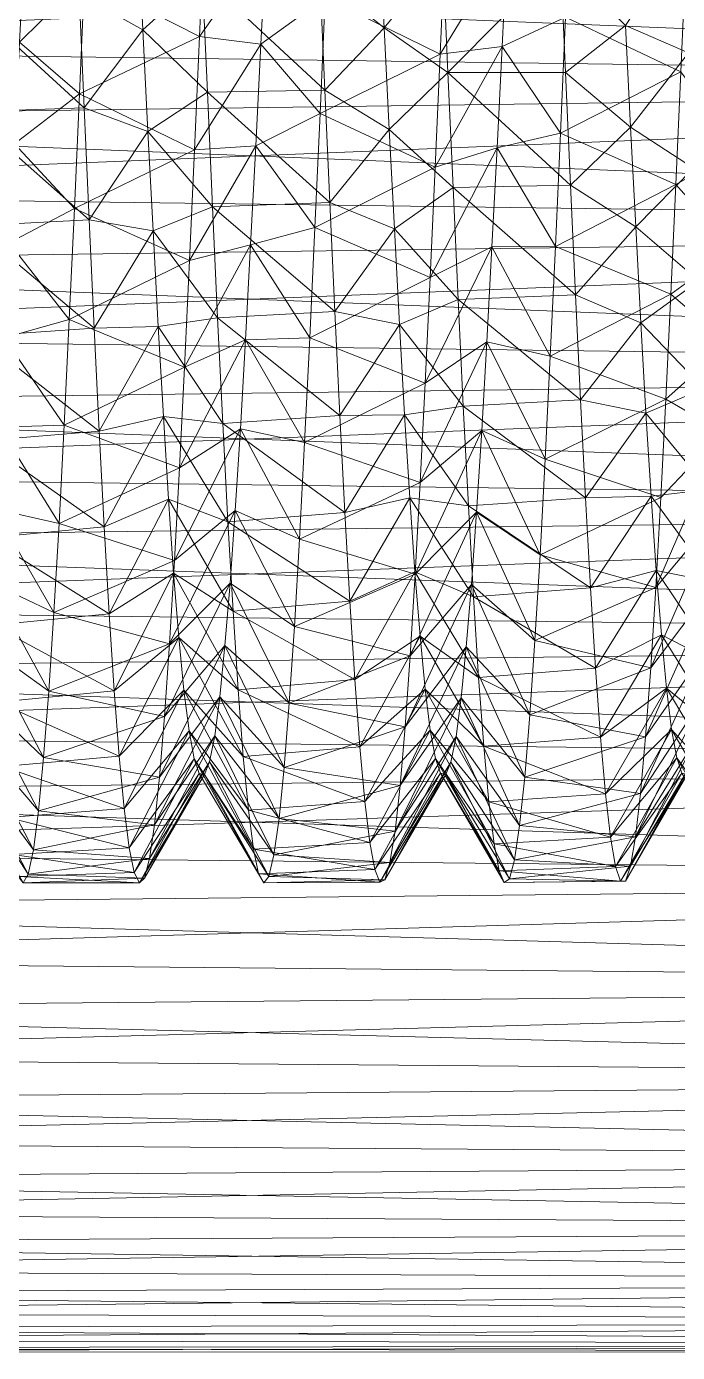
# Model space of a CAD drawing. Header units: millimetres. Extents: x -104 to 115, y -53 to 68.
# Drawn here: x 74.04 to 87.35, y -19.63 to 7.48 of the extents above; entities that cross this region are included whole.
import ezdxf

# ---------------------------------------------------------------- set-up
doc = ezdxf.new("R2010")
doc.units = ezdxf.units.MM

msp = doc.modelspace()

# ---------------------------------------------------------------- linework, layer by layer
at = {"color": 7, "lineweight": 0}
for points in [[(75.121, 8.137, -45.245), (76.317, 9.495, -42.962), (76.422, 7.41, -43.05), (75.121, 8.137, -45.245)], [(75.231, 8.468, -9.611), (77.581, 7.269, -9.606), (77.683, 9.592, -9.689), (75.231, 8.468, -9.611)], [(77.638, 8.506, -45.234), (76.422, 7.41, -43.05), (76.317, 9.495, -42.962), (77.638, 8.506, -45.234)], [(77.581, 7.269, -9.606), (78.941, 9.198, -11.855), (77.683, 9.592, -9.689), (77.581, 7.269, -9.606)], [(80.041, 8.498, -45.235), (81.251, 9.537, -42.957), (81.356, 7.452, -43.051), (80.041, 8.498, -45.235)], [(82.556, 8.908, -45.214), (81.356, 7.452, -43.051), (81.251, 9.537, -42.957), (82.556, 8.908, -45.214)], [(115.207, 9.278, -54.806), (60.36, 7.051, -54.837), (115.207, 6.309, -54.806), (115.207, 9.278, -54.806)], [(115.207, 6.309, -0.04), (60.36, 8.536, -0.01), (115.207, 9.278, -0.04), (115.207, 6.309, -0.04)], [(75.231, 8.468, -9.611), (74.007, 9.241, -11.859), (73.902, 7.154, -11.805), (75.231, 8.468, -9.611)], [(80.149, 8.066, -9.6), (82.501, 6.909, -9.62), (82.604, 9.232, -9.656), (80.149, 8.066, -9.6)], [(82.501, 6.909, -9.62), (83.875, 9.156, -11.852), (82.604, 9.232, -9.656), (82.501, 6.909, -9.62)], [(87.579, 6.936, -45.228), (86.29, 7.495, -43.052), (87.475, 9.309, -45.184), (87.579, 6.936, -45.228)], [(77.581, 7.269, -9.606), (78.836, 7.112, -11.807), (78.941, 9.198, -11.855), (77.581, 7.269, -9.606)], [(80.149, 8.066, -9.6), (78.941, 9.198, -11.855), (78.836, 7.112, -11.807), (80.149, 8.066, -9.6)], [(82.501, 6.909, -9.62), (83.77, 7.069, -11.809), (83.875, 9.156, -11.852), (82.501, 6.909, -9.62)], [(85.068, 7.664, -9.599), (83.875, 9.156, -11.852), (83.77, 7.069, -11.809), (85.068, 7.664, -9.599)], [(82.661, 6.535, -45.204), (81.356, 7.452, -43.051), (82.556, 8.908, -45.214), (82.661, 6.535, -45.204)], [(82.556, 8.908, -45.214), (84.961, 8.858, -45.217), (82.661, 6.535, -45.204), (82.556, 8.908, -45.214)], [(82.661, 6.535, -45.204), (84.961, 8.858, -45.217), (85.064, 6.534, -45.204), (82.661, 6.535, -45.204)], [(84.961, 8.858, -45.217), (86.29, 7.495, -43.052), (85.064, 6.534, -45.204), (84.961, 8.858, -45.217)], [(85.068, 7.664, -9.599), (87.422, 6.548, -9.642), (87.524, 8.872, -9.631), (85.068, 7.664, -9.599)], [(115.207, 6.309, -0.04), (60.36, 5.568, -0.09), (60.36, 8.536, -0.01), (115.207, 6.309, -0.04)], [(75.231, 8.468, -9.611), (73.902, 7.154, -11.805), (75.126, 6.097, -9.679), (75.231, 8.468, -9.611)], [(75.126, 6.097, -9.679), (77.581, 7.269, -9.606), (75.231, 8.468, -9.611), (75.126, 6.097, -9.679)], [(77.742, 6.134, -45.171), (76.422, 7.41, -43.05), (77.638, 8.506, -45.234), (77.742, 6.134, -45.171)], [(77.638, 8.506, -45.234), (80.041, 8.498, -45.235), (80.144, 6.174, -45.175), (77.638, 8.506, -45.234)], [(77.638, 8.506, -45.234), (80.144, 6.174, -45.175), (77.742, 6.134, -45.171), (77.638, 8.506, -45.234)], [(80.041, 8.498, -45.235), (81.356, 7.452, -43.051), (80.144, 6.174, -45.175), (80.041, 8.498, -45.235)], [(72.719, 8.104, -45.246), (75.121, 8.137, -45.245), (75.223, 5.815, -45.138), (72.719, 8.104, -45.246)], [(75.121, 8.137, -45.245), (76.422, 7.41, -43.05), (75.223, 5.815, -45.138), (75.121, 8.137, -45.245)], [(72.719, 8.104, -45.246), (75.223, 5.815, -45.138), (72.824, 5.735, -45.129), (72.719, 8.104, -45.246)], [(80.149, 8.066, -9.6), (78.836, 7.112, -11.807), (80.045, 5.697, -9.722), (80.149, 8.066, -9.6)], [(80.045, 5.697, -9.722), (82.501, 6.909, -9.62), (80.149, 8.066, -9.6), (80.045, 5.697, -9.722)], [(85.068, 7.664, -9.599), (83.77, 7.069, -11.809), (84.963, 5.298, -9.774), (85.068, 7.664, -9.599)], [(84.963, 5.298, -9.774), (87.422, 6.548, -9.642), (85.068, 7.664, -9.599), (84.963, 5.298, -9.774)], [(75.223, 5.815, -45.138), (76.422, 7.41, -43.05), (76.527, 5.331, -42.859), (75.223, 5.815, -45.138)], [(77.742, 6.134, -45.171), (76.527, 5.331, -42.859), (76.422, 7.41, -43.05), (77.742, 6.134, -45.171)], [(80.144, 6.174, -45.175), (81.356, 7.452, -43.051), (81.461, 5.373, -42.866), (80.144, 6.174, -45.175)], [(82.661, 6.535, -45.204), (81.461, 5.373, -42.866), (81.356, 7.452, -43.051), (82.661, 6.535, -45.204)], [(85.064, 6.534, -45.204), (86.29, 7.495, -43.052), (86.395, 5.415, -42.873), (85.064, 6.534, -45.204)], [(87.579, 6.936, -45.228), (86.395, 5.415, -42.873), (86.29, 7.495, -43.052), (87.579, 6.936, -45.228)], [(115.207, 6.309, -54.806), (60.36, 7.051, -54.837), (60.36, 4.091, -54.596), (115.207, 6.309, -54.806)], [(75.126, 6.097, -9.679), (73.902, 7.154, -11.805), (73.797, 5.079, -12.03), (75.126, 6.097, -9.679)], [(75.126, 6.097, -9.679), (77.478, 4.956, -9.826), (77.581, 7.269, -9.606), (75.126, 6.097, -9.679)], [(77.478, 4.956, -9.826), (78.836, 7.112, -11.807), (77.581, 7.269, -9.606), (77.478, 4.956, -9.826)], [(77.478, 4.956, -9.826), (78.731, 5.037, -12.037), (78.836, 7.112, -11.807), (77.478, 4.956, -9.826)], [(80.045, 5.697, -9.722), (78.836, 7.112, -11.807), (78.731, 5.037, -12.037), (80.045, 5.697, -9.722)], [(82.399, 4.6, -9.887), (83.666, 4.995, -12.045), (83.77, 7.069, -11.809), (82.399, 4.6, -9.887)], [(82.399, 4.6, -9.887), (83.77, 7.069, -11.809), (82.501, 6.909, -9.62), (82.399, 4.6, -9.887)], [(84.963, 5.298, -9.774), (83.77, 7.069, -11.809), (83.666, 4.995, -12.045), (84.963, 5.298, -9.774)], [(80.045, 5.697, -9.722), (82.399, 4.6, -9.887), (82.501, 6.909, -9.62), (80.045, 5.697, -9.722)], [(87.684, 4.579, -44.956), (86.395, 5.415, -42.873), (87.579, 6.936, -45.228), (87.684, 4.579, -44.956)], [(82.766, 4.185, -44.879), (81.461, 5.373, -42.866), (82.661, 6.535, -45.204), (82.766, 4.185, -44.879)], [(82.661, 6.535, -45.204), (85.064, 6.534, -45.204), (85.166, 4.232, -44.889), (82.661, 6.535, -45.204)], [(82.661, 6.535, -45.204), (85.166, 4.232, -44.889), (82.766, 4.185, -44.879), (82.661, 6.535, -45.204)], [(84.963, 5.298, -9.774), (87.319, 4.245, -9.955), (87.422, 6.548, -9.642), (84.963, 5.298, -9.774)], [(85.064, 6.534, -45.204), (86.395, 5.415, -42.873), (85.166, 4.232, -44.889), (85.064, 6.534, -45.204)], [(87.319, 4.245, -9.955), (88.6, 4.953, -12.052), (87.422, 6.548, -9.642), (87.319, 4.245, -9.955)], [(115.207, 6.309, -54.806), (60.36, 4.091, -54.596), (115.207, 3.357, -54.485), (115.207, 6.309, -54.806)], [(115.207, 3.357, -0.361), (60.36, 5.568, -0.09), (115.207, 6.309, -0.04), (115.207, 3.357, -0.361)], [(75.126, 6.097, -9.679), (73.797, 5.079, -12.03), (75.022, 3.755, -10.062), (75.126, 6.097, -9.679)], [(75.022, 3.755, -10.062), (77.478, 4.956, -9.826), (75.126, 6.097, -9.679), (75.022, 3.755, -10.062)], [(77.847, 3.792, -44.794), (76.527, 5.331, -42.859), (77.742, 6.134, -45.171), (77.847, 3.792, -44.794)], [(77.742, 6.134, -45.171), (80.144, 6.174, -45.175), (80.246, 3.879, -44.813), (77.742, 6.134, -45.171)], [(77.742, 6.134, -45.171), (80.246, 3.879, -44.813), (77.847, 3.792, -44.794), (77.742, 6.134, -45.171)], [(80.144, 6.174, -45.175), (81.461, 5.373, -42.866), (80.246, 3.879, -44.813), (80.144, 6.174, -45.175)], [(72.824, 5.735, -45.129), (75.223, 5.815, -45.138), (75.326, 3.527, -44.73), (72.824, 5.735, -45.129)], [(72.824, 5.735, -45.129), (75.326, 3.527, -44.73), (72.929, 3.401, -44.699), (72.824, 5.735, -45.129)], [(75.223, 5.815, -45.138), (76.527, 5.331, -42.859), (75.326, 3.527, -44.73), (75.223, 5.815, -45.138)], [(80.045, 5.697, -9.722), (78.731, 5.037, -12.037), (79.94, 3.365, -10.157), (80.045, 5.697, -9.722)], [(79.94, 3.365, -10.157), (82.399, 4.6, -9.887), (80.045, 5.697, -9.722), (79.94, 3.365, -10.157)], [(115.207, 3.357, -0.361), (60.36, 2.626, -0.491), (60.36, 5.568, -0.09), (115.207, 3.357, -0.361)], [(75.326, 3.527, -44.73), (76.527, 5.331, -42.859), (76.632, 3.297, -42.394), (75.326, 3.527, -44.73)], [(77.847, 3.792, -44.794), (76.632, 3.297, -42.394), (76.527, 5.331, -42.859), (77.847, 3.792, -44.794)], [(80.246, 3.879, -44.813), (81.461, 5.373, -42.866), (81.566, 3.337, -42.406), (80.246, 3.879, -44.813)], [(82.766, 4.185, -44.879), (81.566, 3.337, -42.406), (81.461, 5.373, -42.866), (82.766, 4.185, -44.879)], [(84.963, 5.298, -9.774), (83.666, 4.995, -12.045), (84.859, 2.976, -10.261), (84.963, 5.298, -9.774)], [(84.859, 2.976, -10.261), (87.319, 4.245, -9.955), (84.963, 5.298, -9.774), (84.859, 2.976, -10.261)], [(85.166, 4.232, -44.889), (86.395, 5.415, -42.873), (86.5, 3.378, -42.418), (85.166, 4.232, -44.889)], [(87.684, 4.579, -44.956), (86.5, 3.378, -42.418), (86.395, 5.415, -42.873), (87.684, 4.579, -44.956)], [(75.022, 3.755, -10.062), (73.797, 5.079, -12.03), (73.692, 3.052, -12.528), (75.022, 3.755, -10.062)], [(75.022, 3.755, -10.062), (77.376, 2.69, -10.344), (77.478, 4.956, -9.826), (75.022, 3.755, -10.062)], [(77.376, 2.69, -10.344), (78.626, 3.012, -12.541), (78.731, 5.037, -12.037), (77.376, 2.69, -10.344)], [(77.376, 2.69, -10.344), (78.731, 5.037, -12.037), (77.478, 4.956, -9.826), (77.376, 2.69, -10.344)], [(79.94, 3.365, -10.157), (78.731, 5.037, -12.037), (78.626, 3.012, -12.541), (79.94, 3.365, -10.157)], [(82.296, 2.345, -10.451), (83.561, 2.971, -12.554), (83.666, 4.995, -12.045), (82.296, 2.345, -10.451)], [(82.296, 2.345, -10.451), (83.666, 4.995, -12.045), (82.399, 4.6, -9.887), (82.296, 2.345, -10.451)], [(84.859, 2.976, -10.261), (83.666, 4.995, -12.045), (83.561, 2.971, -12.554), (84.859, 2.976, -10.261)], [(87.319, 4.245, -9.955), (88.495, 2.931, -12.568), (88.6, 4.953, -12.052), (87.319, 4.245, -9.955)], [(79.94, 3.365, -10.157), (82.296, 2.345, -10.451), (82.399, 4.6, -9.887), (79.94, 3.365, -10.157)], [(87.789, 2.279, -44.374), (86.5, 3.378, -42.418), (87.684, 4.579, -44.956), (87.789, 2.279, -44.374)], [(115.207, 3.357, -54.485), (60.36, 4.091, -54.596), (60.36, 1.175, -54.036), (115.207, 3.357, -54.485)], [(82.87, 1.898, -44.246), (81.566, 3.337, -42.406), (82.766, 4.185, -44.879), (82.87, 1.898, -44.246)], [(82.766, 4.185, -44.879), (85.166, 4.232, -44.889), (85.269, 1.989, -44.277), (82.766, 4.185, -44.879)], [(82.766, 4.185, -44.879), (85.269, 1.989, -44.277), (82.87, 1.898, -44.246), (82.766, 4.185, -44.879)], [(84.859, 2.976, -10.261), (87.217, 2.003, -10.565), (87.319, 4.245, -9.955), (84.859, 2.976, -10.261)], [(85.166, 4.232, -44.889), (86.5, 3.378, -42.418), (85.269, 1.989, -44.277), (85.166, 4.232, -44.889)], [(87.217, 2.003, -10.565), (88.495, 2.931, -12.568), (87.319, 4.245, -9.955), (87.217, 2.003, -10.565)], [(77.847, 3.792, -44.794), (80.246, 3.879, -44.813), (80.349, 1.649, -44.156), (77.847, 3.792, -44.794)], [(80.246, 3.879, -44.813), (81.566, 3.337, -42.406), (80.349, 1.649, -44.156), (80.246, 3.879, -44.813)], [(72.929, 3.401, -44.699), (75.326, 3.527, -44.73), (75.428, 1.312, -44.028), (72.929, 3.401, -44.699)], [(75.022, 3.755, -10.062), (73.692, 3.052, -12.528), (74.917, 1.485, -10.752), (75.022, 3.755, -10.062)], [(74.917, 1.485, -10.752), (77.376, 2.69, -10.344), (75.022, 3.755, -10.062), (74.917, 1.485, -10.752)], [(75.326, 3.527, -44.73), (76.632, 3.297, -42.394), (75.428, 1.312, -44.028), (75.326, 3.527, -44.73)], [(77.952, 1.52, -44.108), (76.632, 3.297, -42.394), (77.847, 3.792, -44.794), (77.952, 1.52, -44.108)], [(77.847, 3.792, -44.794), (80.349, 1.649, -44.156), (77.952, 1.52, -44.108), (77.847, 3.792, -44.794)], [(115.207, 3.357, -54.485), (60.36, 1.175, -54.036), (115.207, 0.457, -53.847), (115.207, 3.357, -54.485)], [(115.207, 0.457, -1), (60.36, 2.626, -0.491), (115.207, 3.357, -0.361), (115.207, 0.457, -1)], [(72.929, 3.401, -44.699), (75.428, 1.312, -44.028), (73.033, 1.146, -43.963), (72.929, 3.401, -44.699)], [(75.428, 1.312, -44.028), (76.632, 3.297, -42.394), (76.737, 1.342, -41.661), (75.428, 1.312, -44.028)], [(77.952, 1.52, -44.108), (76.737, 1.342, -41.661), (76.632, 3.297, -42.394), (77.952, 1.52, -44.108)], [(79.94, 3.365, -10.157), (78.626, 3.012, -12.541), (79.835, 1.111, -10.898), (79.94, 3.365, -10.157)], [(79.835, 1.111, -10.898), (82.296, 2.345, -10.451), (79.94, 3.365, -10.157), (79.835, 1.111, -10.898)], [(80.349, 1.649, -44.156), (81.566, 3.337, -42.406), (81.671, 1.381, -41.679), (80.349, 1.649, -44.156)], [(82.87, 1.898, -44.246), (81.671, 1.381, -41.679), (81.566, 3.337, -42.406), (82.87, 1.898, -44.246)], [(85.269, 1.989, -44.277), (86.5, 3.378, -42.418), (86.605, 1.42, -41.696), (85.269, 1.989, -44.277)], [(87.789, 2.279, -44.374), (86.605, 1.42, -41.696), (86.5, 3.378, -42.418), (87.789, 2.279, -44.374)], [(74.917, 1.485, -10.752), (73.692, 3.052, -12.528), (73.587, 1.11, -13.293), (74.917, 1.485, -10.752)], [(77.273, 0.511, -11.153), (78.521, 1.072, -13.311), (78.626, 3.012, -12.541), (77.273, 0.511, -11.153)], [(77.273, 0.511, -11.153), (78.626, 3.012, -12.541), (77.376, 2.69, -10.344), (77.273, 0.511, -11.153)], [(79.835, 1.111, -10.898), (78.626, 3.012, -12.541), (78.521, 1.072, -13.311), (79.835, 1.111, -10.898)], [(82.194, 0.183, -11.304), (83.456, 1.033, -13.329), (83.561, 2.971, -12.554), (82.194, 0.183, -11.304)], [(82.194, 0.183, -11.304), (83.561, 2.971, -12.554), (82.296, 2.345, -10.451), (82.194, 0.183, -11.304)], [(84.754, 0.74, -11.053), (83.561, 2.971, -12.554), (83.456, 1.033, -13.329), (84.754, 0.74, -11.053)], [(84.859, 2.976, -10.261), (83.561, 2.971, -12.554), (84.754, 0.74, -11.053), (84.859, 2.976, -10.261)], [(84.754, 0.74, -11.053), (87.217, 2.003, -10.565), (84.859, 2.976, -10.261), (84.754, 0.74, -11.053)], [(87.217, 2.003, -10.565), (88.39, 0.995, -13.348), (88.495, 2.931, -12.568), (87.217, 2.003, -10.565)], [(115.207, 0.457, -1), (60.36, -0.256, -1.208), (60.36, 2.626, -0.491), (115.207, 0.457, -1)], [(74.917, 1.485, -10.752), (77.273, 0.511, -11.153), (77.376, 2.69, -10.344), (74.917, 1.485, -10.752)], [(79.835, 1.111, -10.898), (82.194, 0.183, -11.304), (82.296, 2.345, -10.451), (79.835, 1.111, -10.898)], [(87.893, 0.077, -43.492), (86.605, 1.42, -41.696), (87.789, 2.279, -44.374), (87.893, 0.077, -43.492)], [(82.975, -0.284, -43.314), (81.671, 1.381, -41.679), (82.87, 1.898, -44.246), (82.975, -0.284, -43.314)], [(82.87, 1.898, -44.246), (85.269, 1.989, -44.277), (85.371, -0.154, -43.379), (82.87, 1.898, -44.246)], [(82.87, 1.898, -44.246), (85.371, -0.154, -43.379), (82.975, -0.284, -43.314), (82.87, 1.898, -44.246)], [(84.754, 0.74, -11.053), (87.114, -0.142, -11.462), (87.217, 2.003, -10.565), (84.754, 0.74, -11.053)], [(85.269, 1.989, -44.277), (86.605, 1.42, -41.696), (85.371, -0.154, -43.379), (85.269, 1.989, -44.277)], [(87.114, -0.142, -11.462), (88.39, 0.995, -13.348), (87.217, 2.003, -10.565), (87.114, -0.142, -11.462)], [(77.952, 1.52, -44.108), (80.349, 1.649, -44.156), (80.451, -0.476, -43.215), (77.952, 1.52, -44.108)], [(80.349, 1.649, -44.156), (81.671, 1.381, -41.679), (80.451, -0.476, -43.215), (80.349, 1.649, -44.156)], [(74.917, 1.485, -10.752), (73.587, 1.11, -13.293), (74.812, -0.673, -11.737), (74.917, 1.485, -10.752)], [(74.812, -0.673, -11.737), (77.273, 0.511, -11.153), (74.917, 1.485, -10.752), (74.812, -0.673, -11.737)], [(78.056, -0.64, -43.127), (76.737, 1.342, -41.661), (77.952, 1.52, -44.108), (78.056, -0.64, -43.127)], [(77.952, 1.52, -44.108), (80.451, -0.476, -43.215), (78.056, -0.64, -43.127), (77.952, 1.52, -44.108)], [(80.451, -0.476, -43.215), (81.671, 1.381, -41.679), (81.776, -0.461, -40.697), (80.451, -0.476, -43.215)], [(82.975, -0.284, -43.314), (81.776, -0.461, -40.697), (81.671, 1.381, -41.679), (82.975, -0.284, -43.314)], [(85.371, -0.154, -43.379), (86.605, 1.42, -41.696), (86.71, -0.425, -40.72), (85.371, -0.154, -43.379)], [(87.893, 0.077, -43.492), (86.71, -0.425, -40.72), (86.605, 1.42, -41.696), (87.893, 0.077, -43.492)], [(115.207, 0.457, -53.847), (60.36, 1.175, -54.036), (60.36, -1.663, -53.164), (115.207, 0.457, -53.847)], [(73.033, 1.146, -43.963), (75.428, 1.312, -44.028), (75.531, -0.794, -43.044), (73.033, 1.146, -43.963)], [(73.033, 1.146, -43.963), (75.531, -0.794, -43.044), (73.138, -0.992, -42.933), (73.033, 1.146, -43.963)], [(74.812, -0.673, -11.737), (73.587, 1.11, -13.293), (73.482, -0.713, -14.309), (74.812, -0.673, -11.737)], [(75.428, 1.312, -44.028), (76.737, 1.342, -41.661), (75.531, -0.794, -43.044), (75.428, 1.312, -44.028)], [(75.531, -0.794, -43.044), (76.737, 1.342, -41.661), (76.842, -0.497, -40.675), (75.531, -0.794, -43.044)], [(78.056, -0.64, -43.127), (76.842, -0.497, -40.675), (76.737, 1.342, -41.661), (78.056, -0.64, -43.127)], [(79.835, 1.111, -10.898), (78.521, 1.072, -13.311), (79.731, -1.025, -11.932), (79.835, 1.111, -10.898)], [(79.731, -1.025, -11.932), (82.194, 0.183, -11.304), (79.835, 1.111, -10.898), (79.731, -1.025, -11.932)], [(77.171, -1.544, -12.239), (78.417, -0.749, -14.332), (78.521, 1.072, -13.311), (77.171, -1.544, -12.239)], [(77.171, -1.544, -12.239), (78.521, 1.072, -13.311), (77.273, 0.511, -11.153), (77.171, -1.544, -12.239)], [(79.731, -1.025, -11.932), (78.521, 1.072, -13.311), (78.417, -0.749, -14.332), (79.731, -1.025, -11.932)], [(82.091, -1.849, -12.431), (83.351, -0.784, -14.356), (83.456, 1.033, -13.329), (82.091, -1.849, -12.431)], [(82.091, -1.849, -12.431), (83.456, 1.033, -13.329), (82.194, 0.183, -11.304), (82.091, -1.849, -12.431)], [(84.649, -1.372, -12.135), (83.456, 1.033, -13.329), (83.351, -0.784, -14.356), (84.649, -1.372, -12.135)], [(84.754, 0.74, -11.053), (83.456, 1.033, -13.329), (84.649, -1.372, -12.135), (84.754, 0.74, -11.053)], [(87.114, -0.142, -11.462), (88.285, -0.82, -14.379), (88.39, 0.995, -13.348), (87.114, -0.142, -11.462)], [(84.649, -1.372, -12.135), (87.114, -0.142, -11.462), (84.754, 0.74, -11.053), (84.649, -1.372, -12.135)], [(115.207, 0.457, -53.847), (60.36, -1.663, -53.164), (115.207, -2.357, -52.899), (115.207, 0.457, -53.847)], [(115.207, -2.357, -1.948), (60.36, -0.256, -1.208), (115.207, 0.457, -1), (115.207, -2.357, -1.948)], [(74.812, -0.673, -11.737), (77.171, -1.544, -12.239), (77.273, 0.511, -11.153), (74.812, -0.673, -11.737)], [(79.731, -1.025, -11.932), (82.091, -1.849, -12.431), (82.194, 0.183, -11.304), (79.731, -1.025, -11.932)], [(87.998, -1.989, -42.325), (86.71, -0.425, -40.72), (87.893, 0.077, -43.492), (87.998, -1.989, -42.325)], [(115.207, -2.357, -1.948), (60.36, -3.043, -2.232), (60.36, -0.256, -1.208), (115.207, -2.357, -1.948)], [(82.975, -0.284, -43.314), (85.371, -0.154, -43.379), (85.474, -2.162, -42.209), (82.975, -0.284, -43.314)], [(84.649, -1.372, -12.135), (87.012, -2.151, -12.63), (87.114, -0.142, -11.462), (84.649, -1.372, -12.135)], [(85.371, -0.154, -43.379), (86.71, -0.425, -40.72), (85.474, -2.162, -42.209), (85.371, -0.154, -43.379)], [(87.012, -2.151, -12.63), (88.285, -0.82, -14.379), (87.114, -0.142, -11.462), (87.012, -2.151, -12.63)], [(75.531, -0.794, -43.044), (76.842, -0.497, -40.675), (75.633, -2.753, -41.794), (75.531, -0.794, -43.044)], [(75.633, -2.753, -41.794), (76.842, -0.497, -40.675), (76.947, -2.189, -39.452), (75.633, -2.753, -41.794)], [(78.161, -2.651, -41.868), (76.947, -2.189, -39.452), (76.842, -0.497, -40.675), (78.161, -2.651, -41.868)], [(78.161, -2.651, -41.868), (76.842, -0.497, -40.675), (78.056, -0.64, -43.127), (78.161, -2.651, -41.868)], [(78.056, -0.64, -43.127), (80.451, -0.476, -43.215), (80.554, -2.46, -42.004), (78.056, -0.64, -43.127)], [(80.451, -0.476, -43.215), (81.776, -0.461, -40.697), (80.554, -2.46, -42.004), (80.451, -0.476, -43.215)], [(80.554, -2.46, -42.004), (81.776, -0.461, -40.697), (81.881, -2.156, -39.479), (80.554, -2.46, -42.004)], [(83.08, -2.322, -42.1), (81.776, -0.461, -40.697), (82.975, -0.284, -43.314), (83.08, -2.322, -42.1)], [(83.08, -2.322, -42.1), (81.881, -2.156, -39.479), (81.776, -0.461, -40.697), (83.08, -2.322, -42.1)], [(82.975, -0.284, -43.314), (85.474, -2.162, -42.209), (83.08, -2.322, -42.1), (82.975, -0.284, -43.314)], [(85.474, -2.162, -42.209), (86.71, -0.425, -40.72), (86.815, -2.123, -39.506), (85.474, -2.162, -42.209)], [(87.998, -1.989, -42.325), (86.815, -2.123, -39.506), (86.71, -0.425, -40.72), (87.998, -1.989, -42.325)], [(73.138, -0.992, -42.933), (75.531, -0.794, -43.044), (75.633, -2.753, -41.794), (73.138, -0.992, -42.933)], [(74.708, -2.682, -13.001), (73.482, -0.713, -14.309), (73.377, -2.384, -15.559), (74.708, -2.682, -13.001)], [(74.812, -0.673, -11.737), (73.482, -0.713, -14.309), (74.708, -2.682, -13.001), (74.812, -0.673, -11.737)], [(74.708, -2.682, -13.001), (77.171, -1.544, -12.239), (74.812, -0.673, -11.737), (74.708, -2.682, -13.001)], [(77.068, -3.44, -13.583), (78.312, -2.417, -15.587), (78.417, -0.749, -14.332), (77.068, -3.44, -13.583)], [(77.068, -3.44, -13.583), (78.417, -0.749, -14.332), (77.171, -1.544, -12.239), (77.068, -3.44, -13.583)], [(78.056, -0.64, -43.127), (80.554, -2.46, -42.004), (78.161, -2.651, -41.868), (78.056, -0.64, -43.127)], [(79.626, -3.004, -13.241), (78.417, -0.749, -14.332), (78.312, -2.417, -15.587), (79.626, -3.004, -13.241)], [(79.731, -1.025, -11.932), (78.417, -0.749, -14.332), (79.626, -3.004, -13.241), (79.731, -1.025, -11.932)], [(81.989, -3.718, -13.813), (83.246, -2.449, -15.615), (83.351, -0.784, -14.356), (81.989, -3.718, -13.813)], [(81.989, -3.718, -13.813), (83.351, -0.784, -14.356), (82.091, -1.849, -12.431), (81.989, -3.718, -13.813)], [(84.545, -3.321, -13.488), (83.351, -0.784, -14.356), (83.246, -2.449, -15.615), (84.545, -3.321, -13.488)], [(84.649, -1.372, -12.135), (83.351, -0.784, -14.356), (84.545, -3.321, -13.488), (84.649, -1.372, -12.135)], [(73.138, -0.992, -42.933), (75.633, -2.753, -41.794), (73.243, -2.974, -41.629), (73.138, -0.992, -42.933)], [(79.626, -3.004, -13.241), (82.091, -1.849, -12.431), (79.731, -1.025, -11.932), (79.626, -3.004, -13.241)], [(86.909, -3.991, -14.049), (88.18, -2.481, -15.643), (88.285, -0.82, -14.379), (86.909, -3.991, -14.049)], [(86.909, -3.991, -14.049), (88.285, -0.82, -14.379), (87.012, -2.151, -12.63), (86.909, -3.991, -14.049)], [(74.708, -2.682, -13.001), (77.068, -3.44, -13.583), (77.171, -1.544, -12.239), (74.708, -2.682, -13.001)], [(84.545, -3.321, -13.488), (87.012, -2.151, -12.63), (84.649, -1.372, -12.135), (84.545, -3.321, -13.488)], [(115.207, -2.357, -52.899), (60.36, -1.663, -53.164), (60.36, -4.391, -51.991), (115.207, -2.357, -52.899)], [(79.626, -3.004, -13.241), (81.989, -3.718, -13.813), (82.091, -1.849, -12.431), (79.626, -3.004, -13.241)], [(80.554, -2.46, -42.004), (81.881, -2.156, -39.479), (80.656, -4.27, -40.546), (80.554, -2.46, -42.004)], [(80.656, -4.27, -40.546), (81.881, -2.156, -39.479), (81.986, -3.673, -38.046), (80.656, -4.27, -40.546)], [(83.184, -4.182, -40.627), (81.986, -3.673, -38.046), (81.881, -2.156, -39.479), (83.184, -4.182, -40.627)], [(83.184, -4.182, -40.627), (81.881, -2.156, -39.479), (83.08, -2.322, -42.1), (83.184, -4.182, -40.627)], [(83.08, -2.322, -42.1), (85.474, -2.162, -42.209), (85.576, -4.002, -40.788), (83.08, -2.322, -42.1)], [(84.545, -3.321, -13.488), (86.909, -3.991, -14.049), (87.012, -2.151, -12.63), (84.545, -3.321, -13.488)], [(85.474, -2.162, -42.209), (86.815, -2.123, -39.506), (85.576, -4.002, -40.788), (85.474, -2.162, -42.209)], [(85.576, -4.002, -40.788), (86.815, -2.123, -39.506), (86.92, -3.644, -38.078), (85.576, -4.002, -40.788)], [(88.103, -3.881, -40.893), (86.815, -2.123, -39.506), (87.998, -1.989, -42.325), (88.103, -3.881, -40.893)], [(88.103, -3.881, -40.893), (86.92, -3.644, -38.078), (86.815, -2.123, -39.506), (88.103, -3.881, -40.893)], [(115.207, -2.357, -52.899), (60.36, -4.391, -51.991), (115.207, -5.052, -51.652), (115.207, -2.357, -52.899)], [(115.207, -5.052, -3.194), (60.36, -3.043, -2.232), (115.207, -2.357, -1.948), (115.207, -5.052, -3.194)], [(74.603, -4.504, -14.52), (73.377, -2.384, -15.559), (73.272, -3.874, -17.021), (74.603, -4.504, -14.52)], [(74.708, -2.682, -13.001), (73.377, -2.384, -15.559), (74.603, -4.504, -14.52), (74.708, -2.682, -13.001)], [(75.633, -2.753, -41.794), (76.947, -2.189, -39.452), (75.736, -4.533, -40.3), (75.633, -2.753, -41.794)], [(75.736, -4.533, -40.3), (76.947, -2.189, -39.452), (77.052, -3.702, -38.015), (75.736, -4.533, -40.3)], [(78.266, -4.477, -40.353), (77.052, -3.702, -38.015), (76.947, -2.189, -39.452), (78.266, -4.477, -40.353)], [(78.266, -4.477, -40.353), (76.947, -2.189, -39.452), (78.161, -2.651, -41.868), (78.266, -4.477, -40.353)], [(76.966, -5.145, -15.162), (78.207, -3.903, -17.053), (78.312, -2.417, -15.587), (76.966, -5.145, -15.162)], [(76.966, -5.145, -15.162), (78.312, -2.417, -15.587), (77.068, -3.44, -13.583), (76.966, -5.145, -15.162)], [(79.521, -4.792, -14.8), (78.312, -2.417, -15.587), (78.207, -3.903, -17.053), (79.521, -4.792, -14.8)], [(79.626, -3.004, -13.241), (78.312, -2.417, -15.587), (79.521, -4.792, -14.8), (79.626, -3.004, -13.241)], [(83.08, -2.322, -42.1), (85.576, -4.002, -40.788), (83.184, -4.182, -40.627), (83.08, -2.322, -42.1)], [(74.603, -4.504, -14.52), (77.068, -3.44, -13.583), (74.708, -2.682, -13.001), (74.603, -4.504, -14.52)], [(78.161, -2.651, -41.868), (80.554, -2.46, -42.004), (80.656, -4.27, -40.546), (78.161, -2.651, -41.868)], [(78.161, -2.651, -41.868), (80.656, -4.27, -40.546), (78.266, -4.477, -40.353), (78.161, -2.651, -41.868)], [(81.886, -5.391, -15.427), (83.141, -3.931, -17.085), (83.246, -2.449, -15.615), (81.886, -5.391, -15.427)], [(81.886, -5.391, -15.427), (83.246, -2.449, -15.615), (81.989, -3.718, -13.813), (81.886, -5.391, -15.427)], [(84.44, -5.074, -15.087), (83.246, -2.449, -15.615), (83.141, -3.931, -17.085), (84.44, -5.074, -15.087)], [(84.545, -3.321, -13.488), (83.246, -2.449, -15.615), (84.44, -5.074, -15.087), (84.545, -3.321, -13.488)], [(86.807, -5.631, -15.696), (88.075, -3.959, -17.117), (88.18, -2.481, -15.643), (86.807, -5.631, -15.696)], [(86.807, -5.631, -15.696), (88.18, -2.481, -15.643), (86.909, -3.991, -14.049), (86.807, -5.631, -15.696)], [(73.243, -2.974, -41.629), (75.633, -2.753, -41.794), (75.736, -4.533, -40.3), (73.243, -2.974, -41.629)], [(73.243, -2.974, -41.629), (75.736, -4.533, -40.3), (73.347, -4.765, -40.073), (73.243, -2.974, -41.629)], [(115.207, -5.052, -3.194), (60.36, -5.703, -3.551), (60.36, -3.043, -2.232), (115.207, -5.052, -3.194)], [(79.521, -4.792, -14.8), (81.989, -3.718, -13.813), (79.626, -3.004, -13.241), (79.521, -4.792, -14.8)], [(74.603, -4.504, -14.52), (76.966, -5.145, -15.162), (77.068, -3.44, -13.583), (74.603, -4.504, -14.52)], [(84.44, -5.074, -15.087), (86.909, -3.991, -14.049), (84.545, -3.321, -13.488), (84.44, -5.074, -15.087)], [(75.736, -4.533, -40.3), (77.052, -3.702, -38.015), (75.838, -6.104, -38.586), (75.736, -4.533, -40.3)], [(75.838, -6.104, -38.586), (77.052, -3.702, -38.015), (77.157, -5.011, -36.389), (75.838, -6.104, -38.586)], [(78.37, -6.085, -38.609), (77.157, -5.011, -36.389), (77.052, -3.702, -38.015), (78.37, -6.085, -38.609)], [(78.37, -6.085, -38.609), (77.052, -3.702, -38.015), (78.266, -4.477, -40.353), (78.37, -6.085, -38.609)], [(79.521, -4.792, -14.8), (81.886, -5.391, -15.427), (81.989, -3.718, -13.813), (79.521, -4.792, -14.8)], [(80.656, -4.27, -40.546), (81.986, -3.673, -38.046), (80.759, -5.875, -38.865), (80.656, -4.27, -40.546)], [(80.759, -5.875, -38.865), (81.986, -3.673, -38.046), (82.091, -4.987, -36.424), (80.759, -5.875, -38.865)], [(83.289, -5.83, -38.919), (82.091, -4.987, -36.424), (81.986, -3.673, -38.046), (83.289, -5.83, -38.919)], [(83.289, -5.83, -38.919), (81.986, -3.673, -38.046), (83.184, -4.182, -40.627), (83.289, -5.83, -38.919)], [(85.576, -4.002, -40.788), (86.92, -3.644, -38.078), (85.679, -5.64, -39.14), (85.576, -4.002, -40.788)], [(85.679, -5.64, -39.14), (86.92, -3.644, -38.078), (87.025, -4.962, -36.459), (85.679, -5.64, -39.14)], [(88.207, -5.567, -39.223), (87.025, -4.962, -36.459), (86.92, -3.644, -38.078), (88.207, -5.567, -39.223)], [(88.207, -5.567, -39.223), (86.92, -3.644, -38.078), (88.103, -3.881, -40.893), (88.207, -5.567, -39.223)], [(74.498, -6.109, -16.267), (73.272, -3.874, -17.021), (73.168, -5.156, -18.668), (74.498, -6.109, -16.267)], [(74.603, -4.504, -14.52), (73.272, -3.874, -17.021), (74.498, -6.109, -16.267), (74.603, -4.504, -14.52)], [(76.863, -6.63, -16.95), (78.102, -5.18, -18.704), (78.207, -3.903, -17.053), (76.863, -6.63, -16.95)], [(76.863, -6.63, -16.95), (78.207, -3.903, -17.053), (76.966, -5.145, -15.162), (76.863, -6.63, -16.95)], [(79.417, -6.357, -16.584), (78.207, -3.903, -17.053), (78.102, -5.18, -18.704), (79.417, -6.357, -16.584)], [(79.521, -4.792, -14.8), (78.207, -3.903, -17.053), (79.417, -6.357, -16.584), (79.521, -4.792, -14.8)], [(81.784, -6.839, -17.244), (83.036, -5.204, -18.739), (83.141, -3.931, -17.085), (81.784, -6.839, -17.244)], [(81.784, -6.839, -17.244), (83.141, -3.931, -17.085), (81.886, -5.391, -15.427), (81.784, -6.839, -17.244)], [(84.335, -6.598, -16.905), (83.141, -3.931, -17.085), (83.036, -5.204, -18.739), (84.335, -6.598, -16.905)], [(84.44, -5.074, -15.087), (83.141, -3.931, -17.085), (84.335, -6.598, -16.905), (84.44, -5.074, -15.087)], [(83.184, -4.182, -40.627), (85.576, -4.002, -40.788), (85.679, -5.64, -39.14), (83.184, -4.182, -40.627)], [(84.44, -5.074, -15.087), (86.807, -5.631, -15.696), (86.909, -3.991, -14.049), (84.44, -5.074, -15.087)], [(86.704, -7.043, -17.542), (87.97, -5.227, -18.775), (88.075, -3.959, -17.117), (86.704, -7.043, -17.542)], [(86.704, -7.043, -17.542), (88.075, -3.959, -17.117), (86.807, -5.631, -15.696), (86.704, -7.043, -17.542)], [(78.266, -4.477, -40.353), (80.656, -4.27, -40.546), (80.759, -5.875, -38.865), (78.266, -4.477, -40.353)], [(83.184, -4.182, -40.627), (85.679, -5.64, -39.14), (83.289, -5.83, -38.919), (83.184, -4.182, -40.627)], [(115.207, -5.052, -51.652), (60.36, -4.391, -51.991), (60.36, -6.976, -50.53), (115.207, -5.052, -51.652)], [(73.347, -4.765, -40.073), (75.736, -4.533, -40.3), (75.838, -6.104, -38.586), (73.347, -4.765, -40.073)], [(74.498, -6.109, -16.267), (76.966, -5.145, -15.162), (74.603, -4.504, -14.52), (74.498, -6.109, -16.267)], [(78.266, -4.477, -40.353), (80.759, -5.875, -38.865), (78.37, -6.085, -38.609), (78.266, -4.477, -40.353)], [(73.347, -4.765, -40.073), (75.838, -6.104, -38.586), (73.452, -6.334, -38.293), (73.347, -4.765, -40.073)], [(79.417, -6.357, -16.584), (81.886, -5.391, -15.427), (79.521, -4.792, -14.8), (79.417, -6.357, -16.584)], [(115.207, -5.052, -51.652), (60.36, -6.976, -50.53), (115.207, -7.596, -50.121), (115.207, -5.052, -51.652)], [(115.207, -7.596, -4.725), (60.36, -5.703, -3.551), (115.207, -5.052, -3.194), (115.207, -7.596, -4.725)], [(74.498, -6.109, -16.267), (76.863, -6.63, -16.95), (76.966, -5.145, -15.162), (74.498, -6.109, -16.267)], [(75.838, -6.104, -38.586), (77.157, -5.011, -36.389), (75.941, -7.438, -36.683), (75.838, -6.104, -38.586)], [(75.941, -7.438, -36.683), (77.157, -5.011, -36.389), (77.262, -6.091, -34.603), (75.941, -7.438, -36.683)], [(78.475, -7.448, -36.667), (77.262, -6.091, -34.603), (77.157, -5.011, -36.389), (78.475, -7.448, -36.667)], [(78.475, -7.448, -36.667), (77.157, -5.011, -36.389), (78.37, -6.085, -38.609), (78.475, -7.448, -36.667)], [(80.759, -5.875, -38.865), (82.091, -4.987, -36.424), (80.861, -7.247, -36.99), (80.759, -5.875, -38.865)], [(80.861, -7.247, -36.99), (82.091, -4.987, -36.424), (82.196, -6.072, -34.641), (80.861, -7.247, -36.99)], [(83.393, -7.236, -37.008), (82.196, -6.072, -34.641), (82.091, -4.987, -36.424), (83.393, -7.236, -37.008)], [(83.393, -7.236, -37.008), (82.091, -4.987, -36.424), (83.289, -5.83, -38.919), (83.393, -7.236, -37.008)], [(84.335, -6.598, -16.905), (86.807, -5.631, -15.696), (84.44, -5.074, -15.087), (84.335, -6.598, -16.905)], [(85.679, -5.64, -39.14), (87.025, -4.962, -36.459), (85.781, -7.05, -37.292), (85.679, -5.64, -39.14)], [(85.781, -7.05, -37.292), (87.025, -4.962, -36.459), (87.13, -6.052, -34.679), (85.781, -7.05, -37.292)], [(88.312, -7.016, -37.345), (87.13, -6.052, -34.679), (87.025, -4.962, -36.459), (88.312, -7.016, -37.345)], [(88.312, -7.016, -37.345), (87.025, -4.962, -36.459), (88.207, -5.567, -39.223), (88.312, -7.016, -37.345)], [(74.394, -7.468, -18.212), (73.168, -5.156, -18.668), (73.063, -6.207, -20.472), (74.394, -7.468, -18.212)], [(74.498, -6.109, -16.267), (73.168, -5.156, -18.668), (74.394, -7.468, -18.212), (74.498, -6.109, -16.267)], [(76.761, -7.87, -18.916), (77.997, -6.226, -20.51), (78.102, -5.18, -18.704), (76.761, -7.87, -18.916)], [(76.761, -7.87, -18.916), (78.102, -5.18, -18.704), (76.863, -6.63, -16.95), (76.761, -7.87, -18.916)], [(79.312, -7.671, -18.559), (78.102, -5.18, -18.704), (77.997, -6.226, -20.51), (79.312, -7.671, -18.559)], [(79.417, -6.357, -16.584), (78.102, -5.18, -18.704), (79.312, -7.671, -18.559), (79.417, -6.357, -16.584)], [(79.417, -6.357, -16.584), (81.784, -6.839, -17.244), (81.886, -5.391, -15.427), (79.417, -6.357, -16.584)], [(81.681, -8.04, -19.234), (82.931, -6.245, -20.548), (83.036, -5.204, -18.739), (81.681, -8.04, -19.234)], [(81.681, -8.04, -19.234), (83.036, -5.204, -18.739), (81.784, -6.839, -17.244), (81.681, -8.04, -19.234)], [(84.231, -7.867, -18.91), (83.036, -5.204, -18.739), (82.931, -6.245, -20.548), (84.231, -7.867, -18.91)], [(84.335, -6.598, -16.905), (83.036, -5.204, -18.739), (84.231, -7.867, -18.91), (84.335, -6.598, -16.905)], [(86.602, -8.202, -19.557), (87.865, -6.263, -20.586), (87.97, -5.227, -18.775), (86.602, -8.202, -19.557)], [(86.602, -8.202, -19.557), (87.97, -5.227, -18.775), (86.704, -7.043, -17.542), (86.602, -8.202, -19.557)], [(83.289, -5.83, -38.919), (85.679, -5.64, -39.14), (85.781, -7.05, -37.292), (83.289, -5.83, -38.919)], [(84.335, -6.598, -16.905), (86.704, -7.043, -17.542), (86.807, -5.631, -15.696), (84.335, -6.598, -16.905)], [(115.207, -7.596, -4.725), (60.36, -8.205, -5.15), (60.36, -5.703, -3.551), (115.207, -7.596, -4.725)], [(78.37, -6.085, -38.609), (80.759, -5.875, -38.865), (80.861, -7.247, -36.99), (78.37, -6.085, -38.609)], [(83.289, -5.83, -38.919), (85.781, -7.05, -37.292), (83.393, -7.236, -37.008), (83.289, -5.83, -38.919)], [(74.289, -8.556, -20.321), (73.063, -6.207, -20.472), (72.958, -7.008, -22.399), (74.289, -8.556, -20.321)], [(74.394, -7.468, -18.212), (73.063, -6.207, -20.472), (74.289, -8.556, -20.321), (74.394, -7.468, -18.212)], [(73.452, -6.334, -38.293), (75.838, -6.104, -38.586), (75.941, -7.438, -36.683), (73.452, -6.334, -38.293)], [(74.394, -7.468, -18.212), (76.863, -6.63, -16.95), (74.498, -6.109, -16.267), (74.394, -7.468, -18.212)], [(75.941, -7.438, -36.683), (77.262, -6.091, -34.603), (76.043, -8.513, -34.623), (75.941, -7.438, -36.683)], [(76.043, -8.513, -34.623), (77.262, -6.091, -34.603), (77.367, -6.924, -32.689), (76.043, -8.513, -34.623)], [(76.658, -8.844, -21.026), (77.892, -7.022, -22.439), (77.997, -6.226, -20.51), (76.658, -8.844, -21.026)], [(76.658, -8.844, -21.026), (77.997, -6.226, -20.51), (76.761, -7.87, -18.916), (76.658, -8.844, -21.026)], [(78.58, -8.541, -34.561), (77.367, -6.924, -32.689), (77.262, -6.091, -34.603), (78.58, -8.541, -34.561)], [(78.58, -8.541, -34.561), (77.262, -6.091, -34.603), (78.475, -7.448, -36.667), (78.58, -8.541, -34.561)], [(79.208, -8.712, -20.691), (77.997, -6.226, -20.51), (77.892, -7.022, -22.439), (79.208, -8.712, -20.691)], [(79.312, -7.671, -18.559), (77.997, -6.226, -20.51), (79.208, -8.712, -20.691), (79.312, -7.671, -18.559)], [(78.37, -6.085, -38.609), (80.861, -7.247, -36.99), (78.475, -7.448, -36.667), (78.37, -6.085, -38.609)], [(80.861, -7.247, -36.99), (82.196, -6.072, -34.641), (80.964, -8.364, -34.952), (80.861, -7.247, -36.99)], [(80.964, -8.364, -34.952), (82.196, -6.072, -34.641), (82.301, -6.91, -32.729), (80.964, -8.364, -34.952)], [(83.498, -8.375, -34.927), (82.301, -6.91, -32.729), (82.196, -6.072, -34.641), (83.498, -8.375, -34.927)], [(83.498, -8.375, -34.927), (82.196, -6.072, -34.641), (83.393, -7.236, -37.008), (83.498, -8.375, -34.927)], [(85.781, -7.05, -37.292), (87.13, -6.052, -34.679), (85.884, -8.208, -35.277), (85.781, -7.05, -37.292)], [(85.884, -8.208, -35.277), (87.13, -6.052, -34.679), (87.235, -6.895, -32.77), (85.884, -8.208, -35.277)], [(88.417, -8.202, -35.29), (87.235, -6.895, -32.77), (87.13, -6.052, -34.679), (88.417, -8.202, -35.29)], [(88.417, -8.202, -35.29), (87.13, -6.052, -34.679), (88.312, -7.016, -37.345), (88.417, -8.202, -35.29)], [(73.452, -6.334, -38.293), (75.941, -7.438, -36.683), (73.557, -7.653, -36.321), (73.452, -6.334, -38.293)], [(79.312, -7.671, -18.559), (81.784, -6.839, -17.244), (79.417, -6.357, -16.584), (79.312, -7.671, -18.559)], [(81.579, -8.97, -21.364), (82.826, -7.036, -22.48), (82.931, -6.245, -20.548), (81.579, -8.97, -21.364)], [(81.579, -8.97, -21.364), (82.931, -6.245, -20.548), (81.681, -8.04, -19.234), (81.579, -8.97, -21.364)], [(84.126, -8.859, -21.065), (82.931, -6.245, -20.548), (82.826, -7.036, -22.48), (84.126, -8.859, -21.065)], [(84.231, -7.867, -18.91), (82.931, -6.245, -20.548), (84.126, -8.859, -21.065), (84.231, -7.867, -18.91)], [(86.499, -9.09, -21.705), (87.76, -7.049, -22.52), (87.865, -6.263, -20.586), (86.499, -9.09, -21.705)], [(86.499, -9.09, -21.705), (87.865, -6.263, -20.586), (86.602, -8.202, -19.557), (86.499, -9.09, -21.705)], [(74.394, -7.468, -18.212), (76.761, -7.87, -18.916), (76.863, -6.63, -16.95), (74.394, -7.468, -18.212)], [(84.231, -7.867, -18.91), (86.704, -7.043, -17.542), (84.335, -6.598, -16.905), (84.231, -7.867, -18.91)], [(115.207, -7.596, -50.121), (60.36, -6.976, -50.53), (60.36, -9.388, -48.797), (115.207, -7.596, -50.121)], [(74.184, -9.354, -22.555), (72.958, -7.008, -22.399), (72.853, -7.546, -24.416), (74.184, -9.354, -22.555)], [(74.289, -8.556, -20.321), (72.958, -7.008, -22.399), (74.184, -9.354, -22.555), (74.289, -8.556, -20.321)], [(76.043, -8.513, -34.623), (77.367, -6.924, -32.689), (76.146, -9.311, -32.44), (76.043, -8.513, -34.623)], [(76.146, -9.311, -32.44), (77.367, -6.924, -32.689), (77.472, -7.495, -30.682), (76.146, -9.311, -32.44)], [(76.556, -9.535, -23.245), (77.787, -7.554, -24.457), (77.892, -7.022, -22.439), (76.556, -9.535, -23.245)], [(76.556, -9.535, -23.245), (77.892, -7.022, -22.439), (76.658, -8.844, -21.026), (76.556, -9.535, -23.245)], [(78.684, -9.344, -32.328), (77.472, -7.495, -30.682), (77.367, -6.924, -32.689), (78.684, -9.344, -32.328)], [(78.684, -9.344, -32.328), (77.367, -6.924, -32.689), (78.58, -8.541, -34.561), (78.684, -9.344, -32.328)], [(79.103, -9.46, -22.943), (77.892, -7.022, -22.439), (77.787, -7.554, -24.457), (79.103, -9.46, -22.943)], [(79.208, -8.712, -20.691), (77.892, -7.022, -22.439), (79.103, -9.46, -22.943), (79.208, -8.712, -20.691)], [(79.312, -7.671, -18.559), (81.681, -8.04, -19.234), (81.784, -6.839, -17.244), (79.312, -7.671, -18.559)], [(80.964, -8.364, -34.952), (82.301, -6.91, -32.729), (81.066, -9.206, -32.785), (80.964, -8.364, -34.952)], [(81.066, -9.206, -32.785), (82.301, -6.91, -32.729), (82.406, -7.486, -30.723), (81.066, -9.206, -32.785)], [(81.476, -9.616, -23.597), (82.721, -7.562, -24.499), (82.826, -7.036, -22.48), (81.476, -9.616, -23.597)], [(81.476, -9.616, -23.597), (82.826, -7.036, -22.48), (81.579, -8.97, -21.364), (81.476, -9.616, -23.597)], [(83.603, -9.229, -32.713), (82.406, -7.486, -30.723), (82.301, -6.91, -32.729), (83.603, -9.229, -32.713)], [(83.603, -9.229, -32.713), (82.301, -6.91, -32.729), (83.498, -8.375, -34.927), (83.603, -9.229, -32.713)], [(84.021, -9.556, -23.333), (82.826, -7.036, -22.48), (82.721, -7.562, -24.499), (84.021, -9.556, -23.333)], [(84.126, -8.859, -21.065), (82.826, -7.036, -22.48), (84.021, -9.556, -23.333), (84.126, -8.859, -21.065)], [(84.231, -7.867, -18.91), (86.602, -8.202, -19.557), (86.704, -7.043, -17.542), (84.231, -7.867, -18.91)], [(85.884, -8.208, -35.277), (87.235, -6.895, -32.77), (85.986, -9.094, -33.129), (85.884, -8.208, -35.277)], [(85.986, -9.094, -33.129), (87.235, -6.895, -32.77), (87.34, -7.477, -30.765), (85.986, -9.094, -33.129)], [(88.521, -9.105, -33.096), (87.34, -7.477, -30.765), (87.235, -6.895, -32.77), (88.521, -9.105, -33.096)], [(88.521, -9.105, -33.096), (87.235, -6.895, -32.77), (88.417, -8.202, -35.29), (88.521, -9.105, -33.096)], [(78.475, -7.448, -36.667), (80.861, -7.247, -36.99), (80.964, -8.364, -34.952), (78.475, -7.448, -36.667)], [(83.393, -7.236, -37.008), (85.781, -7.05, -37.292), (85.884, -8.208, -35.277), (83.393, -7.236, -37.008)], [(83.393, -7.236, -37.008), (85.884, -8.208, -35.277), (83.498, -8.375, -34.927), (83.393, -7.236, -37.008)], [(86.396, -9.69, -23.95), (87.655, -7.57, -24.541), (87.76, -7.049, -22.52), (86.396, -9.69, -23.95)], [(86.396, -9.69, -23.95), (87.76, -7.049, -22.52), (86.499, -9.09, -21.705), (86.396, -9.69, -23.95)], [(74.08, -9.849, -24.876), (72.853, -7.546, -24.416), (72.748, -7.81, -26.486), (74.08, -9.849, -24.876)], [(74.184, -9.354, -22.555), (72.853, -7.546, -24.416), (74.08, -9.849, -24.876), (74.184, -9.354, -22.555)], [(73.557, -7.653, -36.321), (75.941, -7.438, -36.683), (76.043, -8.513, -34.623), (73.557, -7.653, -36.321)], [(74.289, -8.556, -20.321), (76.761, -7.87, -18.916), (74.394, -7.468, -18.212), (74.289, -8.556, -20.321)], [(76.146, -9.311, -32.44), (77.472, -7.495, -30.682), (76.248, -9.819, -30.172), (76.146, -9.311, -32.44)], [(76.248, -9.819, -30.172), (77.472, -7.495, -30.682), (77.577, -7.792, -28.616), (76.248, -9.819, -30.172)], [(76.453, -9.932, -25.535), (77.682, -7.812, -26.529), (77.787, -7.554, -24.457), (76.453, -9.932, -25.535)], [(76.453, -9.932, -25.535), (77.787, -7.554, -24.457), (76.556, -9.535, -23.245), (76.453, -9.932, -25.535)], [(78.789, -9.843, -30.009), (77.577, -7.792, -28.616), (77.472, -7.495, -30.682), (78.789, -9.843, -30.009)], [(78.789, -9.843, -30.009), (77.472, -7.495, -30.682), (78.684, -9.344, -32.328), (78.789, -9.843, -30.009)], [(78.998, -9.902, -25.274), (77.787, -7.554, -24.457), (77.682, -7.812, -26.529), (78.998, -9.902, -25.274)], [(79.103, -9.46, -22.943), (77.787, -7.554, -24.457), (78.998, -9.902, -25.274), (79.103, -9.46, -22.943)], [(78.475, -7.448, -36.667), (80.964, -8.364, -34.952), (78.58, -8.541, -34.561), (78.475, -7.448, -36.667)], [(81.066, -9.206, -32.785), (82.406, -7.486, -30.723), (81.169, -9.759, -30.528), (81.066, -9.206, -32.785)], [(81.169, -9.759, -30.528), (82.406, -7.486, -30.723), (82.511, -7.789, -28.658), (81.169, -9.759, -30.528)], [(81.374, -9.966, -25.894), (82.616, -7.815, -26.571), (82.721, -7.562, -24.499), (81.374, -9.966, -25.894)], [(81.374, -9.966, -25.894), (82.721, -7.562, -24.499), (81.476, -9.616, -23.597), (81.374, -9.966, -25.894)], [(83.707, -9.781, -30.406), (82.511, -7.789, -28.658), (82.406, -7.486, -30.723), (83.707, -9.781, -30.406)], [(83.707, -9.781, -30.406), (82.406, -7.486, -30.723), (83.603, -9.229, -32.713), (83.707, -9.781, -30.406)], [(83.917, -9.946, -25.674), (82.721, -7.562, -24.499), (82.616, -7.815, -26.571), (83.917, -9.946, -25.674)], [(84.021, -9.556, -23.333), (82.721, -7.562, -24.499), (83.917, -9.946, -25.674), (84.021, -9.556, -23.333)], [(85.986, -9.094, -33.129), (87.34, -7.477, -30.765), (86.089, -9.693, -30.883), (85.986, -9.094, -33.129)], [(86.089, -9.693, -30.883), (87.34, -7.477, -30.765), (87.445, -7.786, -28.701), (86.089, -9.693, -30.883)], [(86.294, -9.993, -26.254), (87.55, -7.817, -26.614), (87.655, -7.57, -24.541), (86.294, -9.993, -26.254)], [(86.294, -9.993, -26.254), (87.655, -7.57, -24.541), (86.396, -9.69, -23.95), (86.294, -9.993, -26.254)], [(88.626, -9.709, -30.801), (87.445, -7.786, -28.701), (87.34, -7.477, -30.765), (88.626, -9.709, -30.801)], [(88.626, -9.709, -30.801), (87.34, -7.477, -30.765), (88.521, -9.105, -33.096), (88.626, -9.709, -30.801)], [(115.207, -7.596, -50.121), (60.36, -9.388, -48.797), (115.207, -9.96, -48.324), (115.207, -7.596, -50.121)], [(115.207, -9.96, -6.522), (60.36, -8.205, -5.15), (115.207, -7.596, -4.725), (115.207, -9.96, -6.522)], [(74.08, -9.849, -24.876), (72.748, -7.81, -26.486), (73.975, -10.031, -27.241), (74.08, -9.849, -24.876)], [(73.557, -7.653, -36.321), (76.043, -8.513, -34.623), (73.661, -8.697, -34.19), (73.557, -7.653, -36.321)], [(76.248, -9.819, -30.172), (77.577, -7.792, -28.616), (76.351, -10.027, -27.857), (76.248, -9.819, -30.172)], [(76.351, -10.027, -27.857), (77.577, -7.792, -28.616), (77.682, -7.812, -26.529), (76.351, -10.027, -27.857)], [(76.351, -10.027, -27.857), (77.682, -7.812, -26.529), (76.453, -9.932, -25.535), (76.351, -10.027, -27.857)], [(78.894, -10.03, -27.643), (77.682, -7.812, -26.529), (77.577, -7.792, -28.616), (78.894, -10.03, -27.643)], [(78.894, -10.03, -27.643), (77.577, -7.792, -28.616), (78.789, -9.843, -30.009), (78.894, -10.03, -27.643)], [(78.998, -9.902, -25.274), (77.682, -7.812, -26.529), (78.894, -10.03, -27.643), (78.998, -9.902, -25.274)], [(79.208, -8.712, -20.691), (81.681, -8.04, -19.234), (79.312, -7.671, -18.559), (79.208, -8.712, -20.691)], [(81.169, -9.759, -30.528), (82.511, -7.789, -28.658), (81.271, -10.014, -28.218), (81.169, -9.759, -30.528)], [(81.271, -10.014, -28.218), (82.511, -7.789, -28.658), (82.616, -7.815, -26.571), (81.271, -10.014, -28.218)], [(81.271, -10.014, -28.218), (82.616, -7.815, -26.571), (81.374, -9.966, -25.894), (81.271, -10.014, -28.218)], [(83.812, -10.021, -28.045), (82.616, -7.815, -26.571), (82.511, -7.789, -28.658), (83.812, -10.021, -28.045)], [(83.812, -10.021, -28.045), (82.511, -7.789, -28.658), (83.707, -9.781, -30.406), (83.812, -10.021, -28.045)], [(83.917, -9.946, -25.674), (82.616, -7.815, -26.571), (83.812, -10.021, -28.045), (83.917, -9.946, -25.674)], [(86.089, -9.693, -30.883), (87.445, -7.786, -28.701), (86.191, -9.994, -28.578), (86.089, -9.693, -30.883)], [(86.191, -9.994, -28.578), (87.445, -7.786, -28.701), (87.55, -7.817, -26.614), (86.191, -9.994, -28.578)], [(86.191, -9.994, -28.578), (87.55, -7.817, -26.614), (86.294, -9.993, -26.254), (86.191, -9.994, -28.578)], [(74.289, -8.556, -20.321), (76.658, -8.844, -21.026), (76.761, -7.87, -18.916), (74.289, -8.556, -20.321)], [(79.208, -8.712, -20.691), (81.579, -8.97, -21.364), (81.681, -8.04, -19.234), (79.208, -8.712, -20.691)], [(84.126, -8.859, -21.065), (86.602, -8.202, -19.557), (84.231, -7.867, -18.91), (84.126, -8.859, -21.065)], [(115.207, -9.96, -6.522), (60.36, -10.52, -7.011), (60.36, -8.205, -5.15), (115.207, -9.96, -6.522)], [(78.58, -8.541, -34.561), (80.964, -8.364, -34.952), (81.066, -9.206, -32.785), (78.58, -8.541, -34.561)], [(83.498, -8.375, -34.927), (85.884, -8.208, -35.277), (85.986, -9.094, -33.129), (83.498, -8.375, -34.927)], [(83.498, -8.375, -34.927), (85.986, -9.094, -33.129), (83.603, -9.229, -32.713), (83.498, -8.375, -34.927)], [(84.126, -8.859, -21.065), (86.499, -9.09, -21.705), (86.602, -8.202, -19.557), (84.126, -8.859, -21.065)], [(73.661, -8.697, -34.19), (76.043, -8.513, -34.623), (76.146, -9.311, -32.44), (73.661, -8.697, -34.19)], [(74.184, -9.354, -22.555), (76.658, -8.844, -21.026), (74.289, -8.556, -20.321), (74.184, -9.354, -22.555)], [(78.58, -8.541, -34.561), (81.066, -9.206, -32.785), (78.684, -9.344, -32.328), (78.58, -8.541, -34.561)], [(73.661, -8.697, -34.19), (76.146, -9.311, -32.44), (73.766, -9.45, -31.94), (73.661, -8.697, -34.19)], [(74.184, -9.354, -22.555), (76.556, -9.535, -23.245), (76.658, -8.844, -21.026), (74.184, -9.354, -22.555)], [(79.103, -9.46, -22.943), (81.579, -8.97, -21.364), (79.208, -8.712, -20.691), (79.103, -9.46, -22.943)], [(84.021, -9.556, -23.333), (86.499, -9.09, -21.705), (84.126, -8.859, -21.065), (84.021, -9.556, -23.333)], [(78.684, -9.344, -32.328), (81.066, -9.206, -32.785), (81.169, -9.759, -30.528), (78.684, -9.344, -32.328)], [(79.103, -9.46, -22.943), (81.476, -9.616, -23.597), (81.579, -8.97, -21.364), (79.103, -9.46, -22.943)], [(83.603, -9.229, -32.713), (85.986, -9.094, -33.129), (86.089, -9.693, -30.883), (83.603, -9.229, -32.713)], [(84.021, -9.556, -23.333), (86.396, -9.69, -23.95), (86.499, -9.09, -21.705), (84.021, -9.556, -23.333)], [(115.207, -9.96, -48.324), (60.36, -9.388, -48.797), (60.36, -11.598, -46.815), (115.207, -9.96, -48.324)], [(73.766, -9.45, -31.94), (76.146, -9.311, -32.44), (76.248, -9.819, -30.172), (73.766, -9.45, -31.94)], [(73.766, -9.45, -31.94), (76.248, -9.819, -30.172), (73.87, -9.897, -29.61), (73.766, -9.45, -31.94)], [(74.08, -9.849, -24.876), (76.556, -9.535, -23.245), (74.184, -9.354, -22.555), (74.08, -9.849, -24.876)], [(78.684, -9.344, -32.328), (81.169, -9.759, -30.528), (78.789, -9.843, -30.009), (78.684, -9.344, -32.328)], [(78.998, -9.902, -25.274), (81.476, -9.616, -23.597), (79.103, -9.46, -22.943), (78.998, -9.902, -25.274)], [(83.603, -9.229, -32.713), (86.089, -9.693, -30.883), (83.707, -9.781, -30.406), (83.603, -9.229, -32.713)], [(74.08, -9.849, -24.876), (76.453, -9.932, -25.535), (76.556, -9.535, -23.245), (74.08, -9.849, -24.876)], [(78.998, -9.902, -25.274), (81.374, -9.966, -25.894), (81.476, -9.616, -23.597), (78.998, -9.902, -25.274)], [(83.707, -9.781, -30.406), (86.089, -9.693, -30.883), (86.191, -9.994, -28.578), (83.707, -9.781, -30.406)], [(83.917, -9.946, -25.674), (86.396, -9.69, -23.95), (84.021, -9.556, -23.333), (83.917, -9.946, -25.674)], [(83.917, -9.946, -25.674), (86.294, -9.993, -26.254), (86.396, -9.69, -23.95), (83.917, -9.946, -25.674)], [(115.207, -9.96, -48.324), (60.36, -11.598, -46.815), (115.207, -12.116, -46.282), (115.207, -9.96, -48.324)], [(115.207, -12.116, -8.564), (60.36, -10.52, -7.011), (115.207, -9.96, -6.522), (115.207, -12.116, -8.564)], [(73.87, -9.897, -29.61), (76.248, -9.819, -30.172), (76.351, -10.027, -27.857), (73.87, -9.897, -29.61)], [(73.87, -9.897, -29.61), (76.351, -10.027, -27.857), (73.975, -10.031, -27.241), (73.87, -9.897, -29.61)], [(73.975, -10.031, -27.241), (76.453, -9.932, -25.535), (74.08, -9.849, -24.876), (73.975, -10.031, -27.241)], [(73.975, -10.031, -27.241), (76.351, -10.027, -27.857), (76.453, -9.932, -25.535), (73.975, -10.031, -27.241)], [(78.789, -9.843, -30.009), (81.169, -9.759, -30.528), (81.271, -10.014, -28.218), (78.789, -9.843, -30.009)], [(78.789, -9.843, -30.009), (81.271, -10.014, -28.218), (78.894, -10.03, -27.643), (78.789, -9.843, -30.009)], [(78.894, -10.03, -27.643), (81.374, -9.966, -25.894), (78.998, -9.902, -25.274), (78.894, -10.03, -27.643)], [(78.894, -10.03, -27.643), (81.271, -10.014, -28.218), (81.374, -9.966, -25.894), (78.894, -10.03, -27.643)], [(83.707, -9.781, -30.406), (86.191, -9.994, -28.578), (83.812, -10.021, -28.045), (83.707, -9.781, -30.406)], [(83.812, -10.021, -28.045), (86.294, -9.993, -26.254), (83.917, -9.946, -25.674), (83.812, -10.021, -28.045)], [(83.812, -10.021, -28.045), (86.191, -9.994, -28.578), (86.294, -9.993, -26.254), (83.812, -10.021, -28.045)], [(115.207, -12.116, -8.564), (60.36, -12.619, -9.11), (60.36, -10.52, -7.011), (115.207, -12.116, -8.564)], [(115.207, -12.116, -46.282), (60.36, -11.598, -46.815), (60.36, -13.581, -44.604), (115.207, -12.116, -46.282)], [(115.207, -12.116, -46.282), (60.36, -13.581, -44.604), (115.207, -14.038, -44.019), (115.207, -12.116, -46.282)], [(115.207, -14.038, -10.827), (60.36, -12.619, -9.11), (115.207, -12.116, -8.564), (115.207, -14.038, -10.827)], [(115.207, -14.038, -10.827), (60.36, -14.48, -11.425), (60.36, -12.619, -9.11), (115.207, -14.038, -10.827)], [(115.207, -14.038, -44.019), (60.36, -13.581, -44.604), (60.36, -15.313, -42.193), (115.207, -14.038, -44.019)], [(115.207, -14.038, -44.019), (60.36, -15.313, -42.193), (115.207, -15.705, -41.562), (115.207, -14.038, -44.019)], [(115.207, -15.705, -13.285), (60.36, -14.48, -11.425), (115.207, -14.038, -10.827), (115.207, -15.705, -13.285)], [(115.207, -15.705, -13.285), (60.36, -16.079, -13.927), (60.36, -14.48, -11.425), (115.207, -15.705, -13.285)], [(115.207, -15.705, -41.562), (60.36, -15.313, -42.193), (60.36, -16.774, -39.608), (115.207, -15.705, -41.562)], [(115.207, -15.705, -41.562), (60.36, -16.774, -39.608), (115.207, -17.095, -38.938), (115.207, -15.705, -41.562)], [(115.207, -17.095, -15.909), (60.36, -16.079, -13.927), (115.207, -15.705, -13.285), (115.207, -17.095, -15.909)], [(115.207, -17.095, -15.909), (60.36, -17.398, -16.587), (60.36, -16.079, -13.927), (115.207, -17.095, -15.909)], [(115.207, -17.095, -38.938), (60.36, -16.774, -39.608), (60.36, -17.948, -36.88), (115.207, -17.095, -38.938)], [(115.207, -17.095, -38.938), (60.36, -17.948, -36.88), (115.207, -18.194, -36.18), (115.207, -17.095, -38.938)], [(115.207, -18.194, -18.667), (60.36, -17.398, -16.587), (115.207, -17.095, -15.909), (115.207, -18.194, -18.667)], [(115.207, -18.194, -18.667), (60.36, -18.422, -19.374), (60.36, -17.398, -16.587), (115.207, -18.194, -18.667)], [(115.207, -18.194, -36.18), (60.36, -17.948, -36.88), (60.36, -18.819, -34.042), (115.207, -18.194, -36.18)], [(115.207, -18.194, -36.18), (60.36, -18.819, -34.042), (115.207, -18.989, -33.319), (115.207, -18.194, -36.18)], [(115.207, -18.989, -21.528), (60.36, -18.422, -19.374), (115.207, -18.194, -18.667), (115.207, -18.989, -21.528)], [(115.207, -18.989, -21.528), (60.36, -19.139, -22.256), (60.36, -18.422, -19.374), (115.207, -18.989, -21.528)], [(115.207, -18.989, -33.319), (60.36, -18.819, -34.042), (60.36, -19.379, -31.125), (115.207, -18.989, -33.319)], [(115.207, -18.989, -33.319), (60.36, -19.379, -31.125), (115.207, -19.469, -30.388), (115.207, -18.989, -33.319)], [(115.207, -19.469, -24.458), (60.36, -19.139, -22.256), (115.207, -18.989, -21.528), (115.207, -19.469, -24.458)], [(115.207, -19.469, -24.458), (60.36, -19.54, -25.198), (60.36, -19.139, -22.256), (115.207, -19.469, -24.458)], [(115.207, -19.469, -30.388), (60.36, -19.379, -31.125), (60.36, -19.62, -28.166), (115.207, -19.469, -30.388)], [(115.207, -19.469, -30.388), (60.36, -19.62, -28.166), (115.207, -19.63, -27.423), (115.207, -19.469, -30.388)], [(115.207, -19.63, -27.423), (60.36, -19.54, -25.198), (115.207, -19.469, -24.458), (115.207, -19.63, -27.423)], [(115.207, -19.63, -27.423), (60.36, -19.62, -28.166), (60.36, -19.54, -25.198), (115.207, -19.63, -27.423)]]:
    msp.add_polyline3d(points, dxfattribs=at)

doc.saveas('drawing.dxf')
